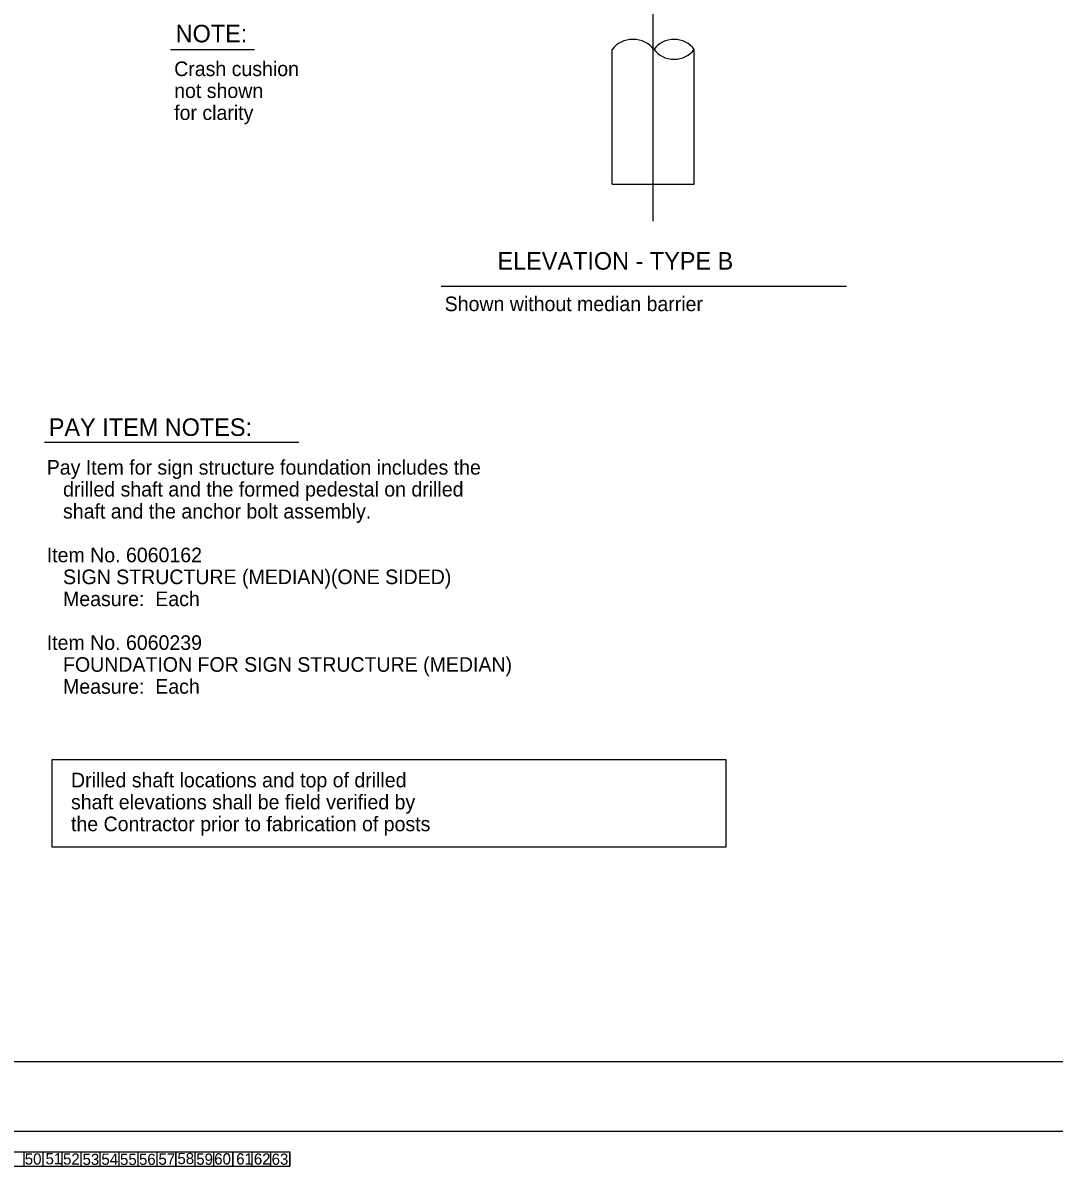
# Model space of a CAD drawing. Extents: x 0 to 2.83, y -0.03 to 1.83.
# Drawn here: x 0.934 to 1.853, y -0.031 to 0.988 of the extents above; entities that cross this region are included whole.
import ezdxf

# ---------------------------------------------------------------- set-up
doc = ezdxf.new("R2010")
doc.units = 0
for name, color, linetype in [('50', 7, 'Continuous'), ('51', 7, 'Continuous'), ('52', 7, 'Continuous'), ('53', 7, 'Continuous'), ('54', 7, 'Continuous'), ('55', 7, 'Continuous'), ('56', 7, 'Continuous'), ('57', 7, 'Continuous'), ('58', 7, 'Continuous'), ('59', 7, 'Continuous'), ('60', 7, 'Continuous'), ('61', 7, 'Continuous'), ('62', 7, 'Continuous'), ('63', 7, 'Continuous')]:
    doc.layers.add(name, color=color, linetype=linetype)

msp = doc.modelspace()

# ---------------------------------------------------------------- linework, layer by layer
at = {"layer": '50'}
for p, q in [((1.4593, 0.8444), (1.4593, 0.9646)), ((1.5325, 0.8444), (1.5325, 0.9646)), ((1.4593, 0.8444), (1.5325, 0.8444))]:
    msp.add_line(p, q, dxfattribs=at)
at = {"layer": '52'}
msp.add_lwpolyline([(0.9599, 0.3316), (1.5607, 0.3316), (1.5607, 0.2535), (0.9599, 0.2535)], close=True, dxfattribs=at)
for centre, major_axis, ratio, start_param, end_param in [((1.4779, 0.9533), (-0.0224, 0), 0.896057, 3.734459, 5.690319), ((1.5145, 0.9533), (0.0217, 0), 0.927214, 0.592867, 2.548726), ((1.5145, 0.9758), (-0.0217, 0), 0.927214, 0.592867, 2.548726)]:
    msp.add_ellipse(centre, major_axis=major_axis, ratio=ratio, start_param=start_param, end_param=end_param, dxfattribs=at)
at = {"layer": '55'}
msp.add_line((1.4959, 0.8113), (1.4959, 1.6923), dxfattribs=at)
at = {"layer": '57'}
for p, q in [((1.0656, 0.9643), (1.1405, 0.9643)), ((1.3067, 0.7536), (1.6682, 0.7536)), ((0.9533, 0.6145), (1.18, 0.6145))]:
    msp.add_line(p, q, dxfattribs=at)
at = {"layer": '62'}
for p, q in [((0.1049, -0.018), (1.1717, -0.018)), ((0.105, -0.0181), (1.1718, -0.0181)), ((0.9347, -0.018), (0.9347, -0.0307)), ((0.9347, -0.0181), (0.9347, -0.0308)), ((0.9516, -0.018), (0.9516, -0.0307)), ((0.9516, -0.0181), (0.9516, -0.0308)), ((0.9685, -0.018), (0.9685, -0.0307)), ((0.9686, -0.0181), (0.9686, -0.0308)), ((0.9855, -0.018), (0.9855, -0.0307)), ((0.9855, -0.0181), (0.9855, -0.0308)), ((1.0024, -0.018), (1.0024, -0.0307)), ((1.0024, -0.0181), (1.0024, -0.0308)), ((1.0193, -0.018), (1.0193, -0.0307)), ((1.0194, -0.0181), (1.0194, -0.0308)), ((1.0363, -0.018), (1.0363, -0.0307)), ((1.0363, -0.0181), (1.0363, -0.0308)), ((1.0532, -0.018), (1.0532, -0.0307)), ((1.0532, -0.0181), (1.0532, -0.0308)), ((1.0701, -0.018), (1.0701, -0.0307)), ((1.0702, -0.0181), (1.0702, -0.0308)), ((1.0871, -0.018), (1.0871, -0.0307)), ((1.0871, -0.0181), (1.0871, -0.0308)), ((1.104, -0.018), (1.104, -0.0307)), ((1.104, -0.0181), (1.104, -0.0308)), ((1.1209, -0.018), (1.1209, -0.0307)), ((1.121, -0.0181), (1.121, -0.0308)), ((1.1379, -0.018), (1.1379, -0.0307)), ((1.1379, -0.0181), (1.1379, -0.0308)), ((1.1548, -0.018), (1.1548, -0.0307)), ((1.1548, -0.0181), (1.1548, -0.0308)), ((1.1717, -0.018), (1.1717, -0.0307)), ((1.1718, -0.0181), (1.1718, -0.0308)), ((0.1049, -0.0307), (1.1717, -0.0307)), ((0.105, -0.0308), (1.1718, -0.0308))]:
    msp.add_line(p, q, dxfattribs=at)
at = {"layer": '63'}
msp.add_line((2.8333, 0), (0, 0), dxfattribs=at)
msp.add_lwpolyline([(2.7292, 1.7708), (0.1042, 1.7708), (0.1042, 0.0624), (2.7292, 0.0624)], close=True, dxfattribs=at)

# ---------------------------------------------------------------- texts
at = {"layer": '50'}
msp.add_text('50', height=0.01, rotation=360, dxfattribs=at).set_placement((0.9356, -0.0294))
msp.add_text('50', height=0.01, rotation=360, dxfattribs=at).set_placement((0.9356, -0.0294))
at = {"layer": '51'}
msp.add_text('51', height=0.01, rotation=360, dxfattribs=at).set_placement((0.9541, -0.0292))
msp.add_text('51', height=0.01, rotation=360, dxfattribs=at).set_placement((0.9541, -0.0292))
at = {"layer": '52'}
msp.add_text('52', height=0.01, rotation=360, dxfattribs=at).set_placement((0.9697, -0.0295))
msp.add_text('52', height=0.01, rotation=360, dxfattribs=at).set_placement((0.9697, -0.0295))
at = {"layer": '53'}
for p in [(0.9871, -0.0297), (0.9871, -0.0298)]:
    msp.add_text('53', height=0.01, rotation=360, dxfattribs=at).set_placement(p)
at = {"layer": '54'}
msp.add_text('54', height=0.01, rotation=360, dxfattribs=at).set_placement((1.0039, -0.0296))
msp.add_text('54', height=0.01, rotation=360, dxfattribs=at).set_placement((1.0039, -0.0296))
at = {"layer": '55'}
msp.add_text('55', height=0.01, rotation=360, dxfattribs=at).set_placement((1.0205, -0.0298))
msp.add_text('55', height=0.01, rotation=360, dxfattribs=at).set_placement((1.0205, -0.0298))
at = {"layer": '56'}
msp.add_text('56', height=0.01, rotation=360, dxfattribs=at).set_placement((1.0374, -0.0297))
msp.add_text('56', height=0.01, rotation=360, dxfattribs=at).set_placement((1.0374, -0.0297))
at = {"layer": '57'}
for s, height, p in [('NOTE:', 0.01562, (1.0701, 0.9708)), ('Crash cushion', 0.013017, (1.0688, 0.9407)), ('not shown', 0.01302, (1.0688, 0.9212)), ('for clarity', 0.013017, (1.0688, 0.9016)), ('ELEVATION - TYPE B', 0.015625, (1.3571, 0.7682)), ('Shown without median barrier', 0.013017, (1.31, 0.7312)), ('PAY ITEM NOTES:', 0.015633, (0.957, 0.62)), ('Pay Item for sign structure foundation includes the ', 0.013017, (0.9552, 0.5855)), ('   drilled shaft and the formed pedestal on drilled', 0.013017, (0.9552, 0.566)), ('   shaft and the anchor bolt assembly.', 0.013017, (0.9552, 0.5464)), ('Item No. 6060162', 0.013017, (0.9552, 0.5074)), ('   SIGN STRUCTURE (MEDIAN)(ONE SIDED)', 0.013017, (0.9552, 0.4879)), ('   Measure:  Each', 0.013017, (0.9552, 0.4683)), ('Item No. 6060239', 0.013017, (0.9552, 0.4293)), ('   FOUNDATION FOR SIGN STRUCTURE (MEDIAN)', 0.013017, (0.9552, 0.4098)), ('   Measure:  Each', 0.013017, (0.9552, 0.3902)), ('Drilled shaft locations and top of drilled', 0.013025, (0.9768, 0.3068)), ('shaft elevations shall be field verified by', 0.013025, (0.9768, 0.2872)), ('the Contractor prior to fabrication of posts', 0.013025, (0.9768, 0.2677))]:
    msp.add_text(s, height=height, dxfattribs=at).set_placement(p)
for p in [(1.0548, -0.0295), (1.0548, -0.0296)]:
    msp.add_text('57', height=0.01, rotation=360, dxfattribs=at).set_placement(p)
at = {"layer": '58'}
msp.add_text('58', height=0.01, rotation=360, dxfattribs=at).set_placement((1.0717, -0.029))
msp.add_text('58', height=0.01, rotation=360, dxfattribs=at).set_placement((1.0717, -0.029))
at = {"layer": '59'}
for p in [(1.0885, -0.0295), (1.0885, -0.0296)]:
    msp.add_text('59', height=0.01, rotation=360, dxfattribs=at).set_placement(p)
at = {"layer": '60'}
for p in [(1.1045, -0.0293), (1.1045, -0.0294)]:
    msp.add_text('60', height=0.01, rotation=360, dxfattribs=at).set_placement(p)
at = {"layer": '61'}
for p in [(1.1241, -0.0293), (1.1241, -0.0294)]:
    msp.add_text('61', height=0.01, rotation=360, dxfattribs=at).set_placement(p)
at = {"layer": '62'}
for p in [(1.1398, -0.0294), (1.1399, -0.0294)]:
    msp.add_text('62', height=0.01, rotation=360, dxfattribs=at).set_placement(p)
at = {"layer": '63'}
msp.add_text('63', height=0.01, rotation=360, dxfattribs=at).set_placement((1.1557, -0.0296))
msp.add_text('63', height=0.01, rotation=360, dxfattribs=at).set_placement((1.1557, -0.0296))

doc.saveas('drawing.dxf')
